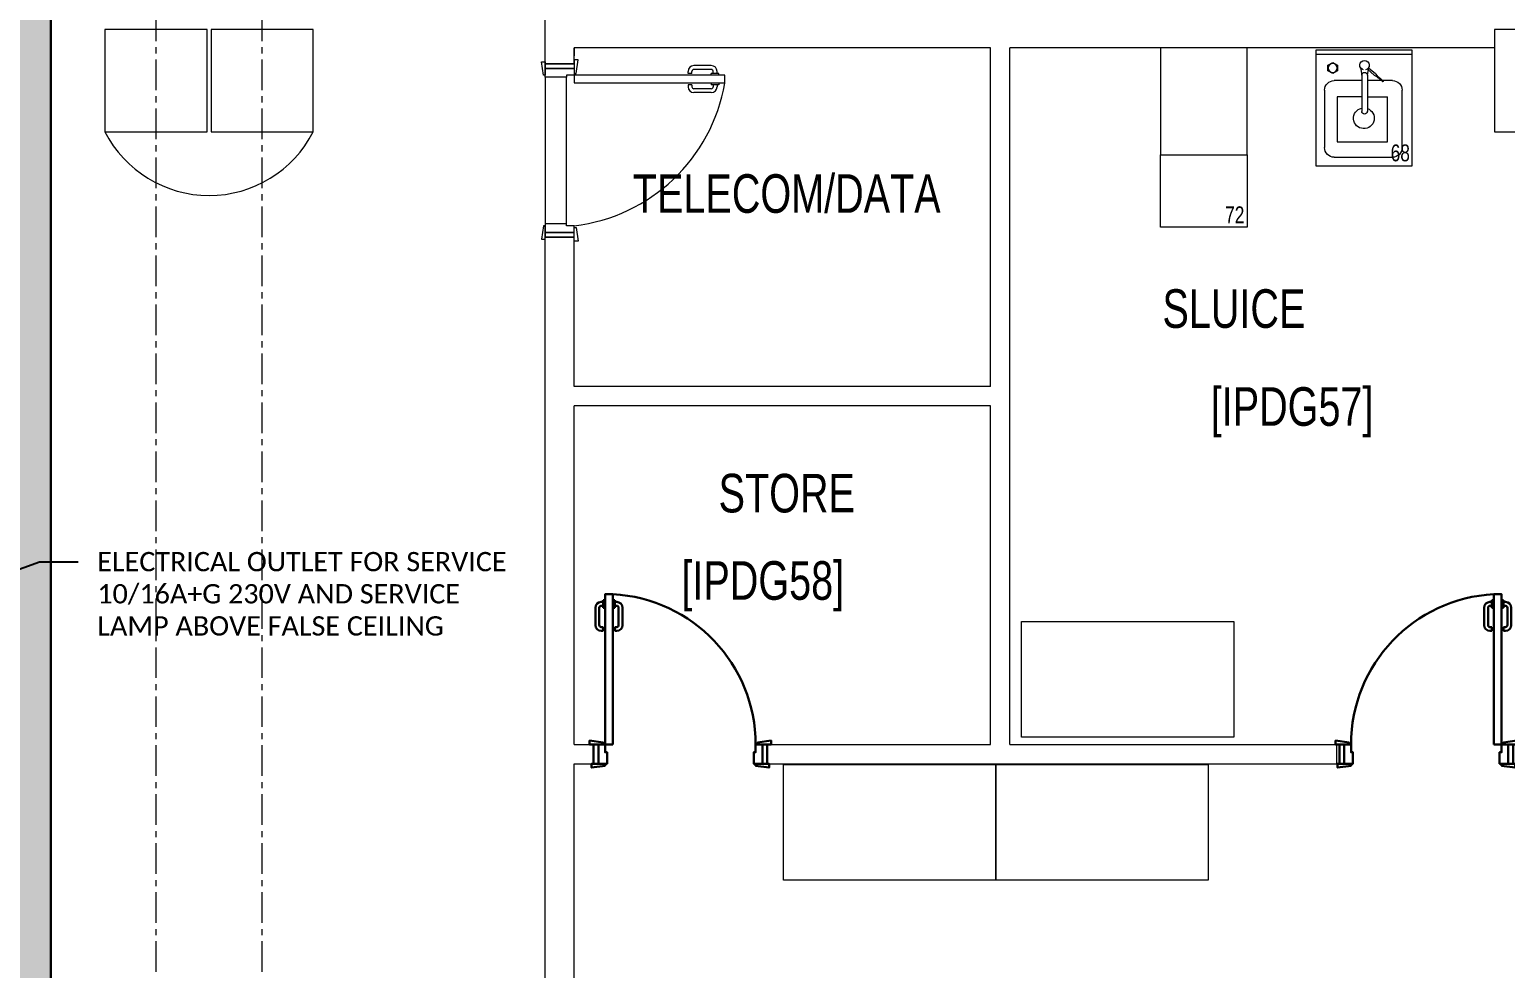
# Model space of a CAD drawing. Header units: millimetres. Extents: x 26027 to 581921, y 7230 to 233891.
# Drawn here: x 472393 to 480041, y 144941 to 149810 of the extents above; entities that cross this region are included whole.
import ezdxf
from ezdxf import colors
from ezdxf.entities.mleader import LeaderData, LeaderLine
from ezdxf.math import Vec2, Vec3

# ---------------------------------------------------------------- set-up
doc = ezdxf.new("R2010")
doc.units = ezdxf.units.MM
doc.header["$LTSCALE"] = 5
doc.linetypes.add('CENTER', pattern=[50.8, 31.75, -6.35, 6.35, -6.35])
for name, color, linetype, lineweight in [('72_EGR_BASE_TEXT', 252, 'Continuous', 5), ('car', 252, 'Continuous', 5), ('E-ELEC-EQPM-2', 85, 'Continuous', 30), ('GE-ARCHITECTURAL_ELEMENTS', 8, 'Continuous', 30), ('Medical Equipment and Furniture', 252, 'Continuous', 0), ('Medical Equipment and Furniture1', 252, 'Continuous', 5), ('Structure', 252, 'Continuous', 5), ('Walls', 252, 'Continuous', 5), ('Wooden Joinery', 252, 'Continuous', 5)]:
    doc.layers.add(name, color=color, linetype=linetype, lineweight=lineweight)
doc.layers.add('axes', color=252, linetype='Continuous')
for name, color, linetype, lineweight, true_color in [('E-POWR', 7, 'Continuous', 30, 0x4e7e3e), ('E-PW', 7, 'Continuous', 30, 0x4e7e3e), ('EXF', 7, 'Continuous', 30, 0x4e7e3e)]:
    doc.layers.add(name, color=color, linetype=linetype, lineweight=lineweight, true_color=true_color)
doc.styles.get("Standard").update_dxf_attribs({"font": 'calibri.ttf'})
doc.styles.add('X3G_ENTITY_257CFD', font='swisscl.ttf', dxfattribs={"height": 200})
doc.styles.add('X3G_ENTITY_2587EA', font='swisscl.ttf', dxfattribs={"height": 200})
pattern_1 = [(0, (368880, 104830), (63.5, 63.5), [31.75, -95.25]), (90, (368895.875, 104814.125), (-63.5, 63.5), [31.75, -95.25])]

# ---------------------------------------------------------------- blocks, each defined once
blk = doc.blocks.new('WASHER  BEDPAN URINAL FLOOR TYPE')
at = {"layer": 'Medical Equipment and Furniture1'}
for p, q in [((246.7673, -230.2605), (246.3173, -230.2605)), ((246.3173, -230.2605), (246.3173, -230.6355)), ((246.7673, -230.6355), (246.7673, -230.2605))]:
    blk.add_line(p, q, dxfattribs=at)
blk.add_lwpolyline([(246.3173, -231.1905), (246.3173, -230.6355), (246.7673, -230.6355), (246.7673, -231.1905), (246.3173, -231.1905)], dxfattribs=at)
blk = doc.blocks.new('Slop Hopper')
at = {"layer": 'Medical Equipment and Furniture1'}
for p, q in [((1327.37, 1279.91), (1327.37, 1339.91)), ((1327.37, 1339.91), (1377.37, 1339.91)), ((1377.37, 1339.91), (1377.37, 1279.91)), ((1336.9, 1335.39), (1367.15, 1335.39)), ((1331.89, 1300.66), (1331.89, 1330.39)), ((1338.53, 1304.04), (1338.53, 1327.46)), ((1338.53, 1327.46), (1364.59, 1327.46)), ((1364.59, 1327.46), (1364.59, 1304.04)), ((1372.14, 1330.38), (1372.14, 1300.65)), ((1351.16, 1293.73), (1351.16, 1311.59)), ((1354.09, 1292.76), (1354.09, 1311.6)), ((1351.16, 1304.04), (1338.53, 1304.04)), ((1354.09, 1304.04), (1364.59, 1304.04)), ((1351.16, 1295.65), (1336.89, 1295.65)), ((1350.46, 1288.9), (1351.16, 1292.85)), ((1351.16, 1292.92), (1351.16, 1293.7)), ((1367.14, 1295.65), (1354.09, 1295.65)), ((1354.09, 1292.76), (1354.78, 1288.9)), ((1354.11, 1289.68), (1357.62, 1292.77)), ((1357.63, 1292.78), (1359.1, 1293.78)), ((1358.26, 1292.07), (1359.19, 1293.12)), ((1359.1, 1293.78), (1359.39, 1293.97)), ((1359.19, 1293.12), (1359.68, 1293.65)), ((1359.39, 1293.97), (1359.53, 1294.07)), ((1359.53, 1294.07), (1359.65, 1294.16)), ((1361.99, 1296.2), (1359.59, 1294.08)), ((1359.65, 1294.16), (1359.74, 1294.23)), ((1359.68, 1293.65), (1359.79, 1293.78)), ((1359.79, 1293.78), (1359.89, 1293.88)), ((1362.21, 1295.94), (1359.8, 1293.84)), ((1359.89, 1293.88), (1359.97, 1293.97)), ((1359.97, 1293.97), (1360.04, 1294.05)), ((1336.15, 1292.05), (1333.62, 1290.6)), ((1333.62, 1290.6), (1333.62, 1287.67)), ((1333.62, 1287.67), (1336.15, 1286.2)), ((1338.67, 1290.6), (1336.15, 1292.05)), ((1336.15, 1286.2), (1338.67, 1287.67)), ((1338.67, 1287.67), (1338.67, 1290.6)), ((1354.74, 1288.96), (1358.25, 1292.05)), ((1327.37, 1281.91), (1377.37, 1281.91)), ((1377.37, 1279.91), (1327.37, 1279.91))]:
    blk.add_line(p, q, dxfattribs=at)
blk.add_circle((1336.16, 1289.11), 2.3, dxfattribs=at)
for centre, radius, start, end in [((1336.89, 1330.38), 5, 89.95623, 179.95623), ((1367.14, 1330.38), 5, 0, 90), ((1352.31, 1315.19), 5.37, 289.16565, 257.59657), ((1352.62, 1311.59), 1.46, 359.85001, 179.85001), ((1336.9, 1300.66), 5, 179.9563, 269.9563), ((1367.14, 1300.65), 5, 270, 0), ((1352.63, 1292.81), 1.44, 179.05019, 359.05019), ((1362.07, 1296.1), 0.137, 39.47334, 129.47331), ((1362.12, 1296.06), 0.152, 310.9144, 40.91437), ((1352.62, 1287.73), 2.45, 100.58807, 79.41193)]:
    blk.add_arc(centre, radius, start, end, dxfattribs=at)
blk = doc.blocks.new('A$C72370EFE')
at = {"layer": 'GE-ARCHITECTURAL_ELEMENTS'}
for p, q in [((-0.05, -0.07), (-0.05, -0.16)), ((-0.03, -0.07), (-0.03, -0.16)), ((-0.01, -0.04), (-0.02, -0.04)), ((-0.01, -0.06), (-0.02, -0.06)), ((-0.01, -0.03), (-0.01, -0.07)), ((0, -0.03), (-0.01, -0.03)), ((0, -0.07), (-0.01, -0.07)), ((0.04, -0.03), (0.05, -0.03)), ((0.04, -0.07), (0.05, -0.07)), ((0.05, -0.03), (0.05, -0.07)), ((0.05, -0.04), (0.06, -0.04)), ((0.05, -0.06), (0.06, -0.06)), ((0.07, -0.07), (0.07, -0.16)), ((0.09, -0.07), (0.09, -0.16)), ((-0.01, -0.17), (-0.02, -0.17)), ((-0.01, -0.19), (-0.02, -0.19)), ((-0.01, -0.17), (-0.01, -0.19)), ((0.05, -0.17), (0.06, -0.17)), ((0.05, -0.17), (0.05, -0.19)), ((0.05, -0.19), (0.06, -0.19))]:
    blk.add_line(p, q, dxfattribs=at)
for centre, radius, start, end in [((-0.02, -0.07), 0.03, 90, 180), ((-0.02, -0.07), 0.01, 90, 180), ((0.06, -0.07), 0.03, 0, 90), ((0.06, -0.07), 0.01, 0, 90), ((-0.02, -0.16), 0.03, 180, 270), ((-0.02, -0.16), 0.01, 180, 270), ((0.06, -0.16), 0.01, 270, 0), ((0.06, -0.16), 0.03, 270, 0)]:
    blk.add_arc(centre, radius, start, end, dxfattribs=at)
blk = doc.blocks.new('A$C41DF7AD3')
at = {"layer": 'GE-ARCHITECTURAL_ELEMENTS', "elevation": 0}
for points in [[(820, 780), (820, 1559), (860, 1559), (860, 780)], [(70, 780), (70, 790), (0, 800), (0, 780)], [(870, 780), (870, 790), (940, 800), (940, 780)], [(80, 680), (80, 670), (10, 660), (10, 680)], [(860, 680), (860, 670), (930, 660), (930, 680)]]:
    blk.add_lwpolyline(points, close=True, dxfattribs=at)
for points in [[(45, 780), (45, 680), (20, 680), (20, 780), (45, 780)], [(45, 780), (80, 780), (80, 740), (90, 740), (90, 680), (45, 680), (45, 780)], [(895, 780), (860, 780), (860, 740), (850, 740), (850, 680), (895, 680), (895, 780)], [(895, 780), (895, 680), (920, 680), (920, 780), (895, 780)]]:
    blk.add_lwpolyline(points, dxfattribs=at)
at = {"layer": 'GE-ARCHITECTURAL_ELEMENTS'}
blk.add_arc((860, 780, 0), 780, 92.9397, 180, dxfattribs=at)
at = {"layer": 'GE-ARCHITECTURAL_ELEMENTS', "xscale": 999.9999999998856, "yscale": 999.9999999998856, "zscale": 999.9999999998856}
blk.add_blockref('A$C72370EFE', (820, 1559, 0), dxfattribs=at)

msp = doc.modelspace()

# ---------------------------------------------------------------- hatches: boundary and pattern name
at = {"layer": 'E-ELEC-EQPM-2'}
h = msp.add_hatch(dxfattribs=at)
h.set_pattern_fill('CROSS', color=85, scale=10)
h.set_pattern_definition(pattern_1)
edge = h.paths.add_edge_path()
edge.add_line((457685.6, 145694.3), (457685.6, 152806.1))
edge.add_line((457685.6, 152806.1), (462487.4, 152806.1))
edge.add_line((462487.4, 152806.1), (462487.4, 145900.9))
edge.add_line((462487.4, 145900.9), (462587.4, 145901.1))
edge.add_line((462587.4, 145901.1), (462587.4, 152806.1))
edge.add_line((462587.4, 152806.1), (464555.9, 152806.1))
edge.add_line((464555.9, 152806.1), (469284.4, 152806.1))
edge.add_line((469284.4, 152806.1), (471903.7, 152806.1))
edge.add_line((471903.7, 152806.1), (471903.7, 142653.2))
edge.add_line((471903.7, 142653.2), (478231.4, 142645.9))
edge.add_line((478231.4, 142645.9), (478231.4, 142845.2))
edge.add_line((478231.4, 142845.2), (472503.7, 142845.2))
edge.add_line((472503.7, 142845.2), (472503.7, 157840))
edge.add_line((472503.7, 157840), (472504, 159009.2))
edge.add_line((472504, 159009.2), (479768.6, 159009.2))
edge.add_line((479768.6, 159009.2), (479768.6, 159109.2))
edge.add_line((479768.6, 159109.2), (472503.7, 159109.2))
edge.add_line((472503.7, 159109.2), (472503.7, 169315.6))
edge.add_line((472503.7, 169315.6), (478921.1, 169315.6))
edge.add_line((478921.1, 169315.6), (484286.4, 169315.6))
edge.add_line((484286.4, 169315.6), (484286.4, 166351.2))
edge.add_line((484286.4, 166351.2), (484486.4, 166351.2))
edge.add_line((484486.4, 166351.2), (484486.4, 169515.6))
edge.add_line((484486.4, 169515.6), (479083.8, 169515.6))
edge.add_line((479083.8, 169515.6), (479083.8, 190946.9))
edge.add_line((479083.8, 190946.9), (479083.8, 191341.6))
edge.add_line((479083.8, 191341.6), (478883.8, 191341.6))
edge.add_line((478883.8, 191341.6), (478883.8, 195124.3))
edge.add_line((478883.8, 195124.3), (477262.4, 195124.3))
edge.add_line((477262.4, 195124.3), (477262.4, 205421.2))
edge.add_line((477262.4, 205421.2), (474368, 205421.2))
edge.add_line((474368, 205421.2), (469356.9, 205421.2))
edge.add_line((469356.9, 205421.2), (469256.9, 205421.2))
edge.add_line((469256.9, 205421.2), (469256.9, 204391.3))
edge.add_line((469256.9, 204391.3), (469856.9, 204391.3))
edge.add_line((469856.9, 204391.3), (469856.9, 204821.2))
edge.add_line((469856.9, 204821.2), (471179.3, 204821.2))
edge.add_line((471179.3, 204821.2), (471179.3, 204391.3))
edge.add_line((471179.3, 204391.3), (471779.3, 204391.3))
edge.add_line((471779.3, 204391.3), (471779.3, 204821.2))
edge.add_line((471779.3, 204821.2), (476662.4, 204821.2))
edge.add_line((476662.4, 204821.2), (476662.4, 194457.6))
edge.add_line((476662.4, 194457.6), (478283.8, 194457.6))
edge.add_line((478283.8, 194457.6), (478283.8, 169915.6))
edge.add_line((478283.8, 169915.6), (471903.7, 169915.6))
edge.add_line((471903.7, 169915.6), (471903.7, 159212))
edge.add_line((471903.7, 159212), (470513.7, 159212))
edge.add_line((470513.7, 159212), (470513.7, 159112))
edge.add_line((470513.7, 159112), (471903.7, 159112))
edge.add_line((471903.7, 159112), (471903.7, 153006.1))
edge.add_line((471903.7, 153006.1), (462587.4, 153006.1))
edge.add_line((462587.4, 153006.1), (462487.4, 152906.1))
edge.add_line((462487.4, 152906.1), (457585.6, 152906.1))
edge.add_line((457585.6, 152906.1), (457585.6, 145694.3))
at = {"layer": 'E-PW'}
h = msp.add_hatch(dxfattribs=at)
h.set_pattern_fill('CROSS', color=85, scale=10)
h.set_pattern_definition(pattern_1)
h.paths.add_polyline_path([(457585.6, 145694.3), (457585.6, 152906.1), (462487.4, 152906.1), (462587.4, 153006.1), (471903.7, 153006.1), (471903.7, 159112), (470513.7, 159112), (470513.7, 159212), (471903.7, 159212), (471903.7, 169915.6), (478283.8, 169915.6), (478283.8, 194457.6), (476662.4, 194457.6), (476662.4, 204821.2), (471779.3, 204821.2), (471779.3, 204391.3), (471179.3, 204391.3), (471179.3, 204821.2), (469856.9, 204821.2), (469856.9, 204391.3), (469256.9, 204391.3), (469256.9, 205421.2), (469356.9, 205421.2), (474368, 205421.2), (477262.4, 205421.2), (477262.4, 195124.3), (478883.8, 195124.3), (478883.8, 191341.6), (479083.8, 191341.6), (479083.8, 190946.9), (479083.8, 169515.6), (484486.4, 169515.6), (484486.4, 166351.2), (484286.4, 166351.2), (484286.4, 169315.6), (478921.1, 169315.6), (472503.7, 169315.6), (472503.7, 159109.2), (479768.6, 159109.2), (479768.6, 159009.2), (472504, 159009.2), (472503.7, 157840), (472503.7, 142845.2), (478231.4, 142845.2), (478231.4, 142645.9), (471903.7, 142653.2), (471903.7, 152806.1), (469284.4, 152806.1), (464555.9, 152806.1), (462587.4, 152806.1), (462587.4, 145901.1), (462487.4, 145900.9), (462487.4, 152806.1), (457685.6, 152806.1), (457685.6, 145694.3)])
at = {"layer": 'EXF'}
h = msp.add_hatch(dxfattribs=at)
h.set_pattern_fill('CROSS', color=256, scale=10)
edge = h.paths.add_edge_path()
edge.add_line((464555.9, 152806.1), (469284.4, 152806.1))
edge.add_line((469284.4, 152806.1), (471903.7, 152806.1))
edge.add_line((471903.7, 152806.1), (471903.7, 142653.2))
edge.add_line((471903.7, 142653.2), (478231.4, 142645.9))
edge.add_line((478231.4, 142645.9), (478231.4, 142845.2))
edge.add_line((478231.4, 142845.2), (472503.7, 142845.2))
edge.add_line((472503.7, 142845.2), (472503.7, 157840))
edge.add_line((472503.7, 157840), (472504, 159009.2))
edge.add_line((472504, 159009.2), (479768.6, 159009.2))
edge.add_line((479768.6, 159009.2), (479768.6, 159109.2))
edge.add_line((479768.6, 159109.2), (472503.7, 159109.2))
edge.add_line((472503.7, 159109.2), (472503.7, 169315.6))
edge.add_line((472503.7, 169315.6), (478921.1, 169315.6))
edge.add_line((478921.1, 169315.6), (484286.4, 169315.6))
edge.add_line((484286.4, 169315.6), (484286.4, 166351.2))
edge.add_line((484286.4, 166351.2), (484486.4, 166351.2))
edge.add_line((484486.4, 166351.2), (484486.4, 169515.6))
edge.add_line((484486.4, 169515.6), (479083.8, 169515.6))
edge.add_line((479083.8, 169515.6), (479083.8, 190946.9))
edge.add_line((479083.8, 190946.9), (479083.8, 191341.6))
edge.add_line((479083.8, 191341.6), (478883.8, 191341.6))
edge.add_line((478883.8, 191341.6), (478883.8, 195124.3))
edge.add_line((478883.8, 195124.3), (477262.4, 195124.3))
edge.add_line((477262.4, 195124.3), (477262.4, 205421.2))
edge.add_line((477262.4, 205421.2), (474368, 205421.2))
edge.add_line((474368, 205421.2), (469356.9, 205421.2))
edge.add_line((469356.9, 205421.2), (469256.9, 205421.2))
edge.add_line((469256.9, 205421.2), (469256.9, 204391.3))
edge.add_line((469256.9, 204391.3), (469856.9, 204391.3))
edge.add_line((469856.9, 204391.3), (469856.9, 204821.2))
edge.add_line((469856.9, 204821.2), (471179.3, 204821.2))
edge.add_line((471179.3, 204821.2), (471179.3, 204391.3))
edge.add_line((471179.3, 204391.3), (471779.3, 204391.3))
edge.add_line((471779.3, 204391.3), (471779.3, 204821.2))
edge.add_line((471779.3, 204821.2), (476662.4, 204821.2))
edge.add_line((476662.4, 204821.2), (476662.4, 194457.6))
edge.add_line((476662.4, 194457.6), (478283.8, 194457.6))
edge.add_line((478283.8, 194457.6), (478283.8, 169915.6))
edge.add_line((478283.8, 169915.6), (471903.7, 169915.6))
edge.add_line((471903.7, 169915.6), (471903.7, 159212))
edge.add_line((471903.7, 159212), (470513.7, 159212))
edge.add_line((470513.7, 159212), (470513.7, 159112))
edge.add_line((470513.7, 159112), (471903.7, 159112))
edge.add_line((471903.7, 159112), (471903.7, 153006.1))
edge.add_line((471903.7, 153006.1), (462587.4, 153006.1))

# ---------------------------------------------------------------- linework, layer by layer
at = {"layer": 'axes', "linetype": 'CENTER', "lineweight": 0}
for p, q in [((473048.8, 120285.6, 0), (473048.8, 230891.1, 0)), ((473598.8, 120285.6, 0), (473598.8, 230891.1, 0))]:
    msp.add_line(p, q, dxfattribs=at)
at = {"layer": 'car'}
for p, q in [((475065.8, 149562.9, 0), (475065.8, 148802.9, 2.4)), ((475175.8, 148802.9, 2.4), (475175.8, 149562.9, 2.4))]:
    msp.add_line(p, q, dxfattribs=at)
at = {"layer": 'E-ELEC-EQPM-2', "color": 85, "elevation": 2.4}
msp.add_lwpolyline([(472503.7, 157840), (472503.7, 142845.2), (478231.4, 142845.2), (478231.4, 142645.9), (471903.7, 142653.2), (471903.7, 152806.1), (469284.4, 152806.1), (464555.9, 152806.1), (462587.4, 152806.1), (462587.4, 145901.1), (462487.4, 145900.9), (462487.4, 152806.1), (457685.6, 152806.1), (457685.6, 145694.3), (457585.6, 145694.3), (457585.6, 152906.1), (462487.4, 152906.1), (462587.4, 153006.1)], dxfattribs=at)
at = {"layer": 'Medical Equipment and Furniture', "elevation": 2.4}
for points in [[(478633.2, 146140.4), (477533.2, 146140.4), (477533.2, 146740.4), (478633.2, 146740.4)], [(477400.4, 145398.5), (476300.4, 145398.5), (476300.4, 145998.5), (477400.4, 145998.5)], [(478500.4, 145398.5), (477400.4, 145398.5), (477400.4, 145998.5), (478500.4, 145998.5)]]:
    msp.add_lwpolyline(points, close=True, dxfattribs=at)
at = {"layer": 'Structure'}
for points, elevation in [([(472783.8, 149280.3), (473313.8, 149280.3), (473313.8, 149810.3), (472783.8, 149810.3)], -2.4), ([(473333.8, 149280.3), (473863.8, 149280.3), (473863.8, 149810.3), (473333.8, 149810.3)], -2.4), ([(479983.8, 149280.3), (480513.8, 149280.3), (480513.8, 149810.3), (479983.8, 149810.3)], 2.4)]:
    msp.add_lwpolyline(points, close=True, dxfattribs=dict(at, elevation=elevation))
at = {"layer": 'Walls'}
for p, q in [((477373.3, 149715.3, 2.4), (475215.8, 149715.3, 2.4)), ((477373.3, 147959, 2.4), (477373.3, 149715.3, 2.4)), ((479983.8, 149715.3, 2.4), (477473.3, 149715.3, 2.4)), ((477473.3, 146102.8, 2.4), (477473.3, 149715.3, 2.4)), ((475065.8, 142485.3, 2.4), (475065.8, 148732.9, 2.4)), ((477373.3, 147959, 2.4), (475215.8, 147959, 2.4)), ((477373.3, 147859, 2.4), (475215.8, 147859, 2.4)), ((477373.3, 146102.8, 2.4), (477373.3, 147859, 2.4)), ((475215.8, 146102.8, 2.4), (475315.8, 146102.8, 2.4)), ((476215.8, 146102.8, 2.4), (477373.3, 146102.8, 2.4)), ((477473.3, 146102.8, 2.4), (479180.8, 146102.8, 2.4)), ((475215.8, 146002.8, 2.4), (475315.8, 146002.8, 2.4)), ((476225.8, 146002.8, 2.4), (479180.8, 146002.8, 2.4))]:
    msp.add_line(p, q, dxfattribs=at)
at = {"layer": 'Walls', "elevation": 2.4}
for points in [[(475065.8, 149632.9), (475065.8, 151825.3)], [(475215.8, 149715.3), (475215.8, 149672.9)], [(475215.8, 149632.9), (475215.8, 149715.3)], [(475210.8, 149632.9), (475065.8, 149632.9), (475215.8, 149632.9)], [(475210.8, 148732.9), (475065.8, 148732.9), (475215.8, 148732.9)], [(475215.8, 147959), (475215.8, 148732.9)], [(475215.8, 146102.8), (475215.8, 147859)], [(475315.8, 146102.8), (475315.8, 146002.8)], [(476215.8, 146102.8), (476215.8, 146002.8)], [(479165.8, 146102.8), (479165.8, 146002.8)], [(475215.8, 142485.3), (475215.8, 146002.8)]]:
    msp.add_lwpolyline(points, dxfattribs=at)
at = {"layer": 'Walls'}
msp.add_arc((473323.8, 149555.3, -2.4), 606, 206.98792, 333.01208, dxfattribs=at)
at = {"layer": 'Wooden Joinery'}
for p, q in [((475805.8, 149582.9, 0), (475805.8, 149592.9, 0)), ((475825.8, 149582.9, 0), (475825.8, 149592.9, 0)), ((475925.8, 149622.9, 0), (475835.8, 149622.9, 0)), ((475925.8, 149602.9, 0), (475835.8, 149602.9, 0)), ((475935.8, 149582.9, 0), (475935.8, 149592.9, 0)), ((475955.8, 149582.9, 0), (475955.8, 149592.9, 0)), ((475825.8, 149582.9, 0), (475805.8, 149582.9, 0)), ((475805.8, 149522.9, 0), (475805.8, 149512.9, 0)), ((475825.8, 149522.9, 0), (475805.8, 149522.9, 0)), ((475825.8, 149522.9, 0), (475825.8, 149512.9, 0)), ((475965.8, 149582.9, 0), (475925.8, 149582.9, 0)), ((475925.8, 149572.9, 0), (475925.8, 149582.9, 0)), ((475925.8, 149532.9, 0), (475925.8, 149522.9, 0)), ((475965.8, 149522.9, 0), (475925.8, 149522.9, 0)), ((475935.8, 149522.9, 0), (475935.8, 149512.9, 0)), ((475955.8, 149522.9, 0), (475955.8, 149512.9, 0)), ((475965.8, 149572.9, 0), (475965.8, 149582.9, 0)), ((475965.8, 149532.9, 0), (475965.8, 149522.9, 0)), ((475925.8, 149502.9, 0), (475835.8, 149502.9, 0)), ((475925.8, 149482.9, 0), (475835.8, 149482.9, 0))]:
    msp.add_line(p, q, dxfattribs=at)
at = {"layer": 'Wooden Joinery', "elevation": 2.4}
for points in [[(475065.8, 149572.9), (475055.8, 149572.9), (475045.8, 149642.9), (475065.8, 149642.9)], [(475215.8, 149582.9), (475225.8, 149582.9), (475235.8, 149652.9), (475215.8, 149652.9)], [(475215.8, 149532.9), (475995.8, 149532.9), (475995.8, 149572.9), (475215.8, 149572.9)], [(475065.8, 148792.9), (475055.8, 148792.9), (475045.8, 148722.9), (475065.8, 148722.9)], [(475215.8, 148782.9), (475225.8, 148782.9), (475235.8, 148712.9), (475215.8, 148712.9)]]:
    msp.add_lwpolyline(points, close=True, dxfattribs=at)
for points in [[(475215.8, 149607.9), (475065.8, 149607.9), (475065.8, 149632.9), (475215.8, 149632.9), (475215.8, 149607.9)], [(475215.8, 149607.9), (475215.8, 149572.9), (475175.8, 149572.9), (475175.8, 149562.9), (475065.8, 149562.9), (475065.8, 149607.9), (475215.8, 149607.9)], [(475215.8, 148757.9), (475215.8, 148792.9), (475175.8, 148792.9), (475175.8, 148802.9), (475065.8, 148802.9), (475065.8, 148757.9), (475215.8, 148757.9)], [(475215.8, 148757.9), (475065.8, 148757.9), (475065.8, 148732.9), (475215.8, 148732.9), (475215.8, 148757.9)]]:
    msp.add_lwpolyline(points, dxfattribs=at)
at = {"layer": 'Wooden Joinery'}
for centre, radius, start, end in [((475835.8, 149592.9, 0), 30, 90, 180), ((475835.8, 149592.9, 0), 10, 90, 180), ((475925.8, 149592.9, 0), 30, 0, 90), ((475925.8, 149592.9, 0), 10, 0, 90), ((475111.5, 149683.8, 2.4), 897.1, 276.67451, 350.31069), ((475835.8, 149512.9, 0), 30, 180, 270), ((475835.8, 149512.9, 0), 10, 180, 270), ((475925.8, 149512.9, 0), 10, 270, 0), ((475925.8, 149512.9, 0), 30, 270, 0)]:
    msp.add_arc(centre, radius, start, end, dxfattribs=at)

# ---------------------------------------------------------------- block references
at = {"layer": 'Medical Equipment and Furniture'}
for name, p, xscale, yscale, zscale, rotation in [('WASHER  BEDPAN URINAL FLOOR TYPE', (231932.9, -81471.8, 2.4), -999.9999999999999, 999.9999999999999, 1000, 179.9992000317731), ('Slop Hopper', (465784.5, 162501.8, 2.4), -10, 10, 10, 180)]:
    msp.add_blockref(name, p, dxfattribs=dict(at, xscale=xscale, yscale=yscale, zscale=zscale, rotation=rotation))
at = {"layer": 'Wooden Joinery', "xscale": -1}
msp.add_blockref('A$C41DF7AD3', (476235.8, 145322.8, 2.4), dxfattribs=at)
at = {"layer": 'Wooden Joinery'}
msp.add_blockref('A$C41DF7AD3', (479160.8, 145322.8, 2.4), dxfattribs=at)

# ---------------------------------------------------------------- texts
at = {"layer": '72_EGR_BASE_TEXT', "char_height": 200, "attachment_point": 2, "style": 'X3G_ENTITY_2587EA'}
for s, insert in [('TELECOM/DATA', (476317.1, 149059.7, 2.4)), ('SLUICE', (478633.9, 148463.1, 2.4)), ('[IPDG57]', (478935.5, 147955.3, 2.4)), ('STORE', (476317.1, 147506.1, 2.4)), ('[IPDG58]', (476192.8, 147053.2, 2.4))]:
    msp.add_mtext(s, dxfattribs=dict(at, insert=insert))
at = {"layer": 'Medical Equipment and Furniture', "char_height": 87.47, "attachment_point": 2, "style": 'X3G_ENTITY_257CFD'}
for s, insert in [('68', (479496.1, 149214.3, 2.4)), ('72', (478638.3, 148893, 2.4))]:
    msp.add_mtext(s, dxfattribs=dict(at, insert=insert))

# ---------------------------------------------------------------- leaders
at = {"layer": 'E-POWR'}
ml = msp.add_multileader_mtext('Standard', dxfattribs=at)
ml.set_content('ELECTRICAL OUTLET FOR SERVICE 10/16A+G 230V AND SERVICE LAMP ABOVE FALSE CEILING', color=256)
ml.set_leader_properties()
ml.build(insert=Vec2(0, 0))
ml.multileader.update_dxf_attribs({"text_right_attachment_type": 6, "dogleg_length": 200, "arrow_head_size": 100})
ctx = ml.context
ctx.base_point, ctx.char_height, ctx.arrow_head_size, ctx.landing_gap_size, ctx.plane_origin = Vec3(472644.7, 147050.2, 2.4), 100, 100, 100, Vec3(475519.5, 145056.9, 2.4)
ctx.right_attachment = 6
notes = []
notes.append((ctx, [(0, (1, 1, 0), (472444.7, 147050.2, 2.4), (1, 0), 200, [(0, [(469751.7, 146082.1, 2.4)], 0, [])])]))
ctx.mtext.insert, ctx.mtext.width, ctx.mtext.defined_height, ctx.mtext.flow_direction = Vec3(472744.7, 147100.9, 2.4), 2204.136, 405.7, 5
for ctx, leaders in notes:
    for number, flags, end, landing, length, lines in leaders:
        leader = LeaderData()
        leader.index, (leader.has_last_leader_line, leader.has_dogleg_vector, leader.attachment_direction) = number, flags
        leader.last_leader_point, leader.dogleg_vector, leader.dogleg_length = Vec3(end), Vec3(landing), length
        for number, points, colour, breaks in lines:
            line = LeaderLine()
            line.index, line.vertices, line.color, line.breaks = number, Vec3.list(points), colors.encode_raw_color(colour), breaks
            leader.lines.append(line)
        ctx.leaders.append(leader)

doc.saveas('drawing.dxf')
